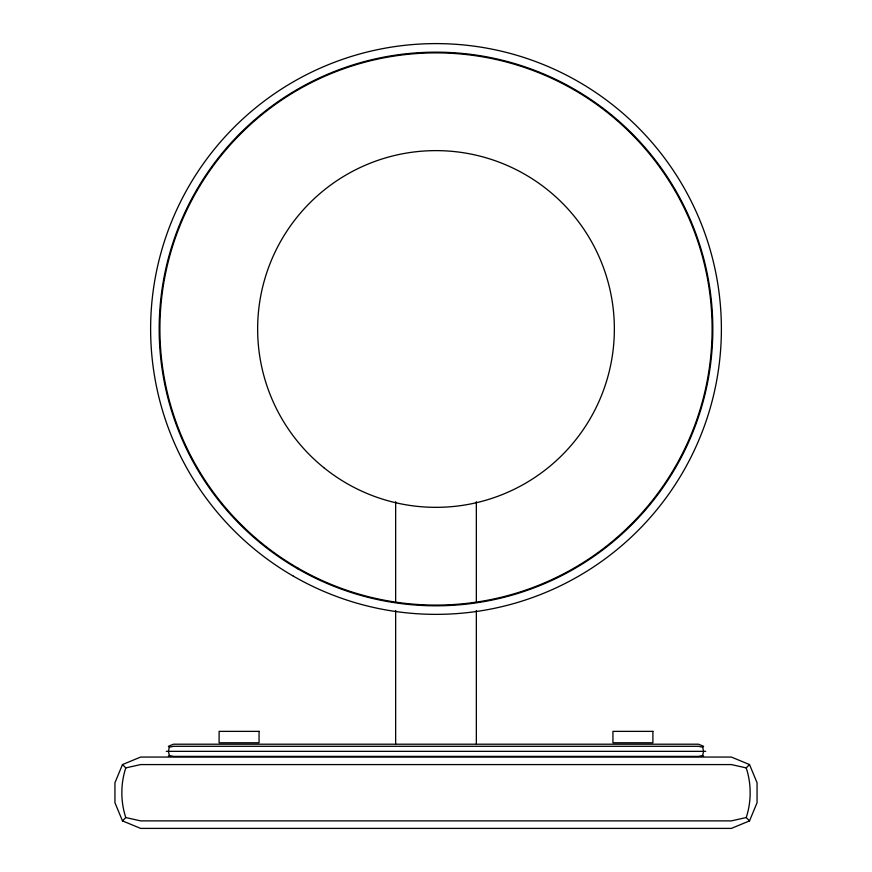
<?xml version="1.0" encoding="UTF-8"?>
<svg xmlns="http://www.w3.org/2000/svg" width="872" height="872" viewBox="0 0 872 872"><rect width="100%" height="100%" fill="white"/><g stroke="black" fill="none" stroke-linecap="round" stroke-linejoin="round"><path stroke-width="1.31" d="M169.332 747.228L173.452 746.301L698.548 746.301L702.668 747.228L703.595 746.301L698.548 744.208L173.452 744.208L168.405 746.301L169.332 747.228L168.405 751.348L169.332 755.468L168.405 756.395M703.595 756.395L702.668 755.468L703.595 751.348L702.668 747.228M122.472 764.581L114.941 782.74L114.941 802.72L122.472 820.879L140.632 828.4L731.368 828.4L749.528 820.879L757.059 802.72L757.059 782.74L749.528 764.581L731.368 757.059L140.632 757.059L122.472 764.581L125.797 767.905A57.977 40.995 -90 0 0 125.797 817.544L122.472 820.879M749.528 820.879L746.203 817.544A57.977 40.995 -90 0 0 746.203 767.905L749.528 764.581M125.797 767.905L140.632 764.581L731.368 764.581L746.203 767.905M702.668 755.468L698.548 756.395L173.452 756.395L169.332 755.468M746.203 817.544L731.368 820.879L140.632 820.879L125.797 817.544M166.312 751.348L705.688 751.348M476.341 501.673L476.341 602.312M476.341 610.476L476.341 743.762M395.659 501.673L395.659 602.312M395.659 610.476L395.659 743.762M259.06 731.368L219.112 731.368L219.112 742.781L259.06 742.781L259.06 731.368M652.888 731.368L612.94 731.368L612.94 742.781L652.888 742.781L652.888 731.368M323.752 467.599A178.368 178.368 0 0 0 612.166 356.888A178.368 178.368 0 0 0 372.082 162.465A178.368 178.368 0 0 0 323.752 467.599M293.308 576.13A285.384 285.384 0 0 0 721.384 328.984A285.384 285.384 0 0 0 293.308 81.837A285.384 285.384 0 0 0 293.308 576.13M297.952 568.097A276.108 276.108 0 0 0 712.108 328.984A276.108 276.108 0 0 0 297.952 89.871A276.108 276.108 0 0 0 297.952 568.097M297.592 568.718A276.816 276.816 0 0 0 712.816 328.984A276.816 276.816 0 0 0 297.592 89.249A276.816 276.816 0 0 0 297.592 568.718"/></g></svg>
